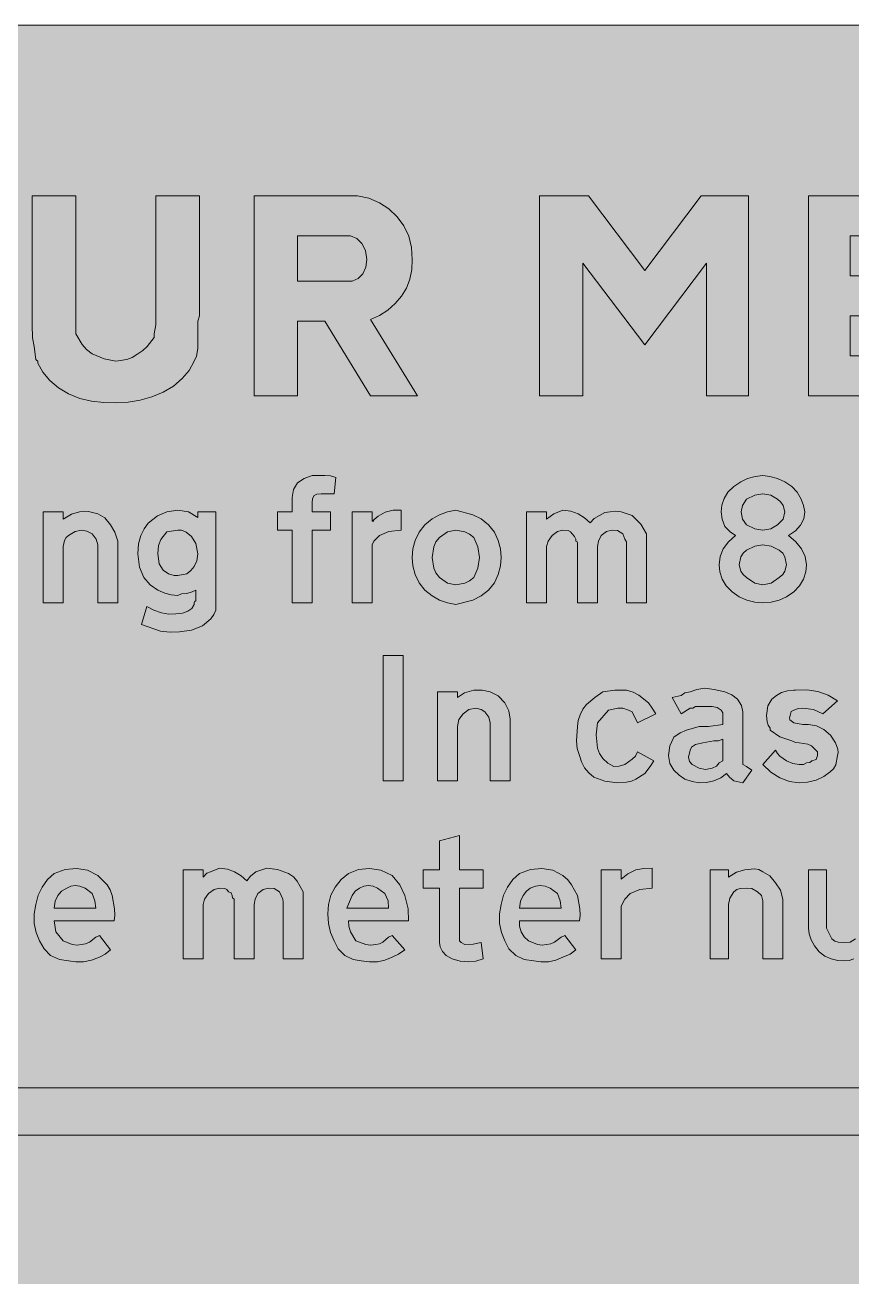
# Model space of a CAD drawing. Header units: metres. Extents: x 10 to 559, y 12 to 260.
# Drawn here: x 90.7 to 172.6, y 136.1 to 260.1 of the extents above; entities that cross this region are included whole.
import ezdxf

# ---------------------------------------------------------------- set-up
doc = ezdxf.new("R2010")
doc.units = ezdxf.units.M
for name, color, linetype, true_color in [('FILL_BLACK_000000', 7, 'Continuous', 0x000000), ('FILL_YELLOW_FFFF00', 7, 'Continuous', 0xffff00), ('STROKE_BLACK_000000', 7, 'Continuous', 0x000000)]:
    doc.layers.add(name, color=color, linetype=linetype, true_color=true_color)

msp = doc.modelspace()

# ---------------------------------------------------------------- hatches: boundary and pattern name
at = {"layer": 'FILL_BLACK_000000', "true_color": 0x000000}
h = msp.add_hatch(color=7, dxfattribs=at)
h.dxf.hatch_style = 1
h.paths.add_polyline_path([(107.82, 230.76), (107.82, 228.06), (107.71, 227.3), (107.46, 226.8), (106.96, 225.89), (106.27, 225.07), (105.41, 224.34), (104.4, 223.74), (103.29, 223.27), (102.13, 222.93), (100.93, 222.73), (99.72, 222.66), (98.51, 222.7), (97.31, 222.84), (96.15, 223.12), (95.04, 223.56), (94.03, 224.16), (93.17, 224.89), (92.48, 225.71), (91.98, 226.62), (91.98, 226.73), (91.98, 226.8), (91.87, 226.91), (91.8, 226.98), (91.62, 228.24), (91.46, 229.12), (91.44, 230.4), (91.44, 243.18), (95.76, 243.18), (95.76, 231.3), (95.76, 230.94), (95.76, 229.68), (95.76, 229.5), (96.37, 228.44), (96.8, 227.96), (97.38, 227.52), (98.55, 227.03), (99.72, 226.8), (100.8, 226.96), (101.34, 227.18), (101.88, 227.52), (102.39, 227.85), (102.82, 228.26), (103.5, 229.14), (103.5, 229.5), (103.68, 230.4), (103.68, 230.76), (103.68, 243.18), (108, 243.18), (108, 231.3), (107.82, 230.76)])
h = msp.add_hatch(color=7, dxfattribs=at)
h.dxf.hatch_style = 1
h.paths.add_polyline_path([(113.4, 223.38), (113.4, 243.18), (123.66, 243.18), (124.78, 242.94), (125.82, 242.5), (126.76, 241.88), (127.57, 241.11), (128.24, 240.2), (128.72, 239.18), (129.01, 238.07), (129.06, 236.88), (129.04, 235.89), (128.84, 234.94), (128.49, 234.05), (128, 233.24), (127.38, 232.5), (126.66, 231.87), (125.83, 231.34), (124.92, 230.94), (129.6, 223.38), (124.92, 223.38), (120.42, 230.76), (117.72, 230.76), (117.72, 223.38), (113.4, 223.38)])
h.paths.add_polyline_path([(123.12, 234.72), (123.72, 234.98), (124.18, 235.46), (124.46, 236.11), (124.56, 236.88), (124.43, 237.75), (124.09, 238.46), (123.57, 238.96), (122.94, 239.22), (117.72, 239.22), (117.72, 234.72), (122.76, 234.72), (123.12, 234.72)], flags=16)
h = msp.add_hatch(color=7, dxfattribs=at)
h.dxf.hatch_style = 1
h.paths.add_polyline_path([(145.98, 236.52), (145.98, 223.38), (141.66, 223.38), (141.66, 243.18), (146.52, 243.18), (152.1, 235.8), (157.68, 243.18), (162.36, 243.18), (162.36, 223.38), (158.22, 223.38), (158.22, 236.52), (152.1, 228.42), (145.98, 236.52)])
h = msp.add_hatch(color=7, dxfattribs=at)
h.dxf.hatch_style = 1
h.paths.add_polyline_path([(172.44, 227.34), (182.34, 227.34), (182.34, 223.38), (168.3, 223.38), (168.3, 243.18), (181.26, 243.18), (181.26, 239.22), (172.44, 239.22), (172.44, 235.26), (180.54, 235.26), (180.54, 231.3), (172.44, 231.3), (172.44, 227.34)])
h = msp.add_hatch(color=7, dxfattribs=at)
h.dxf.hatch_style = 1
h.paths.add_polyline_path([(117.18, 202.86), (117.18, 210.06), (115.74, 210.06), (115.74, 211.86), (117.18, 211.86), (117.18, 213.3), (117.31, 214.09), (117.72, 214.74), (118.37, 215.17), (119.16, 215.46), (120.42, 215.46), (120.96, 215.44), (121.5, 215.28), (121.32, 213.66), (120.24, 213.66), (120.06, 213.66), (119.63, 213.64), (119.34, 213.48), (119.18, 213.19), (119.16, 212.76), (119.16, 211.86), (120.96, 211.86), (120.96, 210.06), (119.16, 210.06), (119.16, 202.86), (117.18, 202.86)])
h = msp.add_hatch(color=7, dxfattribs=at)
h.dxf.hatch_style = 1
h.paths.add_polyline_path([(167.99, 207.44), (168.12, 206.64), (168.05, 205.94), (167.83, 205.22), (167.44, 204.54), (166.86, 203.94), (166.15, 203.47), (165.4, 203.13), (164.61, 202.93), (163.8, 202.86), (162.99, 202.93), (162.2, 203.13), (161.45, 203.47), (160.74, 203.94), (160.16, 204.54), (159.77, 205.22), (159.55, 205.94), (159.48, 206.64), (159.58, 207.44), (159.88, 208.22), (160.39, 208.92), (161.1, 209.52), (160.56, 209.9), (160.02, 210.42), (159.77, 211.14), (159.66, 211.86), (159.73, 212.53), (159.95, 213.19), (160.34, 213.81), (160.92, 214.38), (161.6, 214.85), (162.29, 215.19), (163.02, 215.39), (163.8, 215.46), (164.5, 215.39), (165.24, 215.19), (165.98, 214.85), (166.68, 214.38), (167.2, 213.82), (167.58, 213.12), (167.83, 212.49), (167.94, 211.86), (167.84, 211.19), (167.53, 210.56), (167.03, 209.99), (166.32, 209.52), (167.06, 208.92), (167.62, 208.22), (167.99, 207.44)])
h.paths.add_polyline_path([(161.84, 207.78), (161.62, 207.43), (161.46, 206.64), (161.62, 206.01), (161.84, 205.68), (162.18, 205.38), (162.99, 204.82), (163.8, 204.66), (164.61, 204.82), (165.42, 205.38), (165.76, 205.68), (165.98, 206.01), (166.14, 206.64), (165.98, 207.43), (165.76, 207.78), (165.42, 208.08), (164.61, 208.49), (163.8, 208.62), (162.99, 208.49), (162.18, 208.08), (161.84, 207.78)], flags=16)
h.paths.add_polyline_path([(165.24, 210.6), (165.8, 211.16), (165.96, 211.86), (165.8, 212.49), (165.58, 212.82), (165.24, 213.12), (164.59, 213.53), (163.8, 213.66), (162.99, 213.53), (162.18, 213.12), (161.77, 212.49), (161.64, 211.86), (161.77, 211.16), (162.18, 210.6), (162.99, 210.2), (163.8, 210.06), (164.59, 210.2), (165.24, 210.6)], flags=16)
h = msp.add_hatch(color=7, dxfattribs=at)
h.dxf.hatch_style = 1
h.paths.add_polyline_path([(95.67, 209.93), (95.04, 209.52), (94.8, 209.33), (94.63, 209.05), (94.5, 208.44), (94.5, 202.86), (92.52, 202.86), (92.52, 211.86), (94.5, 211.86), (94.5, 211.14), (95.31, 211.64), (96.12, 211.86), (96.55, 211.93), (97.02, 211.91), (97.92, 211.68), (98.62, 211.28), (99.18, 210.6), (99.61, 209.86), (99.9, 208.98), (99.9, 202.86), (97.92, 202.86), (97.92, 208.62), (97.78, 209.16), (97.38, 209.7), (96.84, 209.95), (96.3, 210.06), (95.67, 209.93)])
h = msp.add_hatch(color=7, dxfattribs=at)
h.dxf.hatch_style = 1
h.paths.add_polyline_path([(103.86, 204.12), (103.1, 204.63), (102.47, 205.38), (102.04, 206.4), (101.88, 207.72), (101.96, 208.71), (102.18, 209.53), (102.51, 210.2), (102.92, 210.74), (103.85, 211.47), (104.76, 211.86), (105.84, 212.04), (106.92, 211.86), (107.82, 211.32), (107.82, 211.86), (109.62, 211.86), (109.62, 202.14), (109.43, 201.69), (109.13, 201.27), (108.29, 200.59), (107.22, 200.14), (106.02, 199.98), (105.08, 199.94), (104.13, 200.07), (102.24, 200.7), (102.78, 202.5), (103.48, 202.13), (104.22, 201.87), (104.96, 201.74), (105.66, 201.78), (106.3, 201.84), (106.83, 202.03), (107.23, 202.31), (107.46, 202.68), (107.46, 202.79), (107.46, 202.86), (107.55, 203.02), (107.64, 203.04), (107.64, 203.94), (107.64, 204.12), (107.28, 203.94), (106.74, 203.78), (106.2, 203.76), (105.84, 203.58), (105.19, 203.65), (104.55, 203.81), (103.86, 204.12)])
h.paths.add_polyline_path([(104.18, 209.14), (103.95, 208.54), (103.86, 207.72), (104.01, 206.72), (104.4, 206.1), (104.92, 205.75), (105.48, 205.56), (105.66, 205.56), (105.84, 205.56), (106.74, 205.74), (107.14, 206.05), (107.48, 206.46), (107.73, 207.01), (107.82, 207.72), (107.64, 208.74), (107.21, 209.43), (106.68, 209.85), (106.2, 210.06), (105.84, 210.06), (104.76, 209.88), (104.18, 209.14)], flags=16)
h = msp.add_hatch(color=7, dxfattribs=at)
h.dxf.hatch_style = 1
h.paths.add_polyline_path([(125.7, 211.46), (126.4, 211.84), (127.18, 212.05), (127.98, 212.04), (127.98, 210.06), (126.76, 209.93), (125.82, 209.52), (125.28, 208.98), (125.1, 208.62), (125.1, 208.44), (125.1, 208.26), (125.1, 202.86), (123.12, 202.86), (123.12, 211.86), (125.1, 211.86), (125.1, 210.96), (125.7, 211.46)])
h = msp.add_hatch(color=7, dxfattribs=at)
h.dxf.hatch_style = 1
h.paths.add_polyline_path([(129.35, 209.05), (129.74, 209.87), (130.32, 210.6), (131.03, 211.18), (131.78, 211.59), (132.57, 211.87), (133.38, 212.04), (135.07, 211.59), (135.89, 211.18), (136.62, 210.6), (137.2, 209.87), (137.59, 209.05), (137.81, 208.2), (137.88, 207.36), (137.81, 206.52), (137.59, 205.67), (137.2, 204.85), (136.62, 204.12), (135.89, 203.54), (135.07, 203.13), (133.38, 202.68), (132.57, 202.85), (131.78, 203.13), (131.03, 203.54), (130.32, 204.12), (129.74, 204.85), (129.35, 205.67), (129.13, 206.52), (129.06, 207.36), (129.13, 208.2), (129.35, 209.05)])
h.paths.add_polyline_path([(131.76, 209.34), (131.42, 208.9), (131.2, 208.42), (131.04, 207.36), (131.2, 206.3), (131.42, 205.82), (131.76, 205.38), (132.57, 204.82), (133.38, 204.66), (134.28, 204.82), (134.75, 205.04), (135.18, 205.38), (135.58, 206.3), (135.72, 207.36), (135.58, 208.42), (135.18, 209.34), (134.75, 209.68), (134.28, 209.9), (133.38, 210.06), (132.57, 209.9), (131.76, 209.34)], flags=16)
h = msp.add_hatch(color=7, dxfattribs=at)
h.dxf.hatch_style = 1
h.paths.add_polyline_path([(145.42, 208.89), (145.26, 208.98), (145.26, 209.16), (145.15, 209.43), (144.9, 209.7), (144.73, 209.91), (144.52, 210.02), (144, 210.06), (143.46, 209.93), (142.92, 209.52), (142.52, 208.98), (142.38, 208.44), (142.38, 202.86), (140.4, 202.86), (140.4, 211.86), (142.38, 211.86), (142.38, 211.14), (143.1, 211.68), (144, 212.04), (144.78, 211.94), (145.49, 211.68), (146.13, 211.28), (146.7, 210.78), (147.08, 211.21), (147.6, 211.5), (148.14, 211.82), (148.68, 211.86), (149.22, 211.93), (149.76, 211.88), (150.84, 211.5), (151.7, 210.67), (152.28, 209.7), (152.28, 209.52), (152.28, 209.16), (152.28, 202.86), (150.3, 202.86), (150.3, 208.62), (150.28, 208.89), (150.12, 209.16), (149.94, 209.7), (149.4, 210.02), (148.86, 210.06), (148.32, 209.93), (147.78, 209.52), (147.53, 208.98), (147.42, 208.44), (147.42, 202.86), (145.44, 202.86), (145.44, 208.62), (145.44, 208.69), (145.44, 208.8), (145.42, 208.89)])
h = msp.add_hatch(color=7, dxfattribs=at)
h.dxf.hatch_style = 1
h.paths.add_polyline_path([(128.16, 197.64), (128.16, 185.22), (126.18, 185.22), (126.18, 197.64), (128.16, 197.64)])
h = msp.add_hatch(color=7, dxfattribs=at)
h.dxf.hatch_style = 1
h.paths.add_polyline_path([(134.66, 192.29), (134.1, 191.88), (133.69, 191.32), (133.56, 190.62), (133.56, 185.22), (131.58, 185.22), (131.58, 194.04), (133.56, 194.04), (133.56, 193.5), (134.23, 193.93), (135.18, 194.22), (135.99, 194.2), (136.8, 194.04), (137.59, 193.64), (138.24, 192.96), (138.64, 192.15), (138.78, 191.34), (138.78, 185.22), (136.8, 185.22), (136.8, 190.98), (136.66, 191.52), (136.26, 192.06), (135.88, 192.31), (135.36, 192.42), (134.66, 192.29)])
h = msp.add_hatch(color=7, dxfattribs=at)
h.dxf.hatch_style = 1
h.paths.add_polyline_path([(149.58, 186.68), (150.12, 186.84), (150.84, 187.38), (151.18, 187.67), (151.38, 188.1), (153, 187.2), (152.64, 186.66), (152.1, 185.94), (151.2, 185.4), (150.77, 185.19), (150.3, 185.09), (149.4, 185.04), (148.16, 185.18), (147.06, 185.58), (146.56, 186.02), (146.14, 186.53), (145.82, 187.1), (145.62, 187.74), (145.41, 188.44), (145.33, 189.18), (145.44, 190.62), (145.5, 191.19), (145.69, 191.77), (145.97, 192.32), (146.34, 192.78), (147.15, 193.48), (147.96, 194.04), (149.13, 194.2), (150.3, 194.22), (150.94, 194.02), (151.51, 193.73), (152.46, 192.96), (152.82, 192.42), (153.18, 191.88), (151.38, 190.98), (150.84, 192.06), (150.48, 192.24), (149.94, 192.42), (149.42, 192.44), (148.5, 192.24), (147.42, 190.98), (147.28, 189.79), (147.42, 188.46), (147.62, 187.93), (147.96, 187.43), (148.43, 186.99), (149.04, 186.66), (149.58, 186.68)])
h = msp.add_hatch(color=7, dxfattribs=at)
h.dxf.hatch_style = 1
h.paths.add_polyline_path([(155.7, 193.68), (156.08, 193.93), (156.6, 194.04), (157.25, 194.29), (158.04, 194.4), (158.96, 194.29), (160.02, 194.04), (160.72, 193.75), (161.28, 193.32), (161.68, 192.69), (161.82, 192.06), (161.82, 190.08), (161.82, 187.2), (161.82, 186.84), (162.18, 186.66), (162.72, 186.3), (161.82, 185.04), (160.92, 185.22), (160.49, 185.58), (160.2, 185.94), (159.64, 185.51), (158.94, 185.22), (158.22, 185.06), (157.5, 185.04), (156.78, 185.15), (156.06, 185.4), (155.52, 185.78), (154.98, 186.3), (154.57, 186.95), (154.44, 187.74), (154.57, 188.71), (154.98, 189.54), (155.61, 189.97), (156.24, 190.26), (157.5, 190.62), (158.4, 190.62), (159.84, 190.8), (159.84, 191.16), (159.84, 191.7), (159.82, 191.97), (159.66, 192.24), (159.28, 192.49), (158.76, 192.6), (157.68, 192.6), (157.14, 192.6), (156.87, 192.44), (156.6, 192.42), (155.7, 191.88), (154.8, 193.5), (155.7, 193.68)])
h.paths.add_polyline_path([(158.76, 186.48), (159.19, 186.68), (159.48, 187.02), (159.84, 187.2), (159.84, 187.74), (159.84, 189.36), (159.39, 189.2), (158.94, 189.18), (157.86, 189), (157.14, 188.82), (156.73, 188.55), (156.6, 188.28), (156.42, 187.56), (156.53, 187.13), (156.78, 186.84), (157.5, 186.48), (158.13, 186.35), (158.76, 186.48)], flags=16)
h = msp.add_hatch(color=7, dxfattribs=at)
h.dxf.hatch_style = 1
h.paths.add_polyline_path([(167.76, 190.8), (168.3, 190.8), (169.1, 190.67), (169.85, 190.31), (170.5, 189.74), (171, 189), (171.23, 188.37), (171.25, 188.04), (171.18, 187.74), (171.02, 186.8), (170.8, 186.42), (170.46, 186.12), (169.83, 185.65), (169.07, 185.31), (168.23, 185.11), (167.4, 185.04), (166.43, 185.17), (165.47, 185.54), (164.57, 186.1), (163.8, 186.84), (165.06, 188.28), (165.23, 187.93), (165.47, 187.67), (166.14, 187.2), (166.77, 186.95), (167.4, 186.84), (167.83, 186.86), (168.12, 187.02), (168.46, 187.04), (168.66, 187.2), (169.07, 187.34), (169.2, 187.74), (169.2, 188.1), (168.84, 188.46), (168.62, 188.7), (168.26, 188.87), (167.4, 189), (167.04, 189.02), (166.68, 189.18), (165.47, 189.59), (164.52, 190.26), (164.52, 190.44), (164.31, 190.74), (164.21, 191.07), (164.16, 191.7), (164.3, 192.65), (164.7, 193.32), (165.14, 193.69), (165.65, 193.97), (166.22, 194.16), (166.86, 194.22), (167.04, 194.22), (168.14, 194.25), (169.25, 194.09), (170.28, 193.71), (171.18, 193.14), (169.74, 191.88), (168.82, 192.29), (167.76, 192.42), (167.31, 192.4), (166.86, 192.24), (166.61, 192.11), (166.5, 191.7), (166.43, 191.46), (166.48, 191.27), (166.86, 190.98), (167.76, 190.8)])
h = msp.add_hatch(color=7, dxfattribs=at)
h.dxf.hatch_style = 1
h.paths.add_polyline_path([(136.08, 167.58), (135.37, 167.38), (134.62, 167.31), (133.83, 167.38), (133.02, 167.58), (132.44, 167.91), (132.05, 168.32), (131.83, 168.77), (131.76, 169.2), (131.76, 174.6), (130.14, 174.6), (130.14, 176.4), (131.76, 176.4), (131.76, 179.28), (133.74, 179.82), (133.74, 176.4), (136.08, 176.4), (136.08, 174.6), (133.74, 174.6), (133.74, 169.56), (133.76, 169.38), (133.92, 169.2), (134.28, 169.02), (135.09, 169.04), (135.9, 169.2), (136.08, 167.58)])
h = msp.add_hatch(color=7, dxfattribs=at)
h.dxf.hatch_style = 1
h.paths.add_polyline_path([(93.24, 167.94), (92.63, 168.59), (92.16, 169.38), (91.83, 170.22), (91.64, 171.11), (91.63, 172.04), (91.8, 172.98), (92.03, 173.89), (92.43, 174.71), (92.96, 175.44), (93.6, 176.04), (94.71, 176.44), (95.83, 176.56), (96.92, 176.37), (97.92, 175.86), (98.84, 174.94), (99.16, 174.42), (99.36, 173.88), (99.58, 172.55), (99.61, 171.93), (99.54, 171.36), (93.6, 171.36), (93.78, 170.28), (94.5, 169.38), (95.4, 169), (95.87, 168.95), (96.3, 169.02), (96.7, 169.08), (97.09, 169.25), (97.74, 169.74), (98.1, 169.92), (99.18, 168.48), (98.64, 168.05), (98.1, 167.76), (97.29, 167.45), (96.5, 167.31), (95.75, 167.3), (95.04, 167.4), (94.14, 167.54), (93.24, 167.94)])
h.paths.add_polyline_path([(97.63, 173.34), (97.38, 174.06), (96.66, 174.6), (96.15, 174.8), (95.69, 174.87), (95.27, 174.8), (94.86, 174.6), (94.34, 174.31), (93.96, 173.88), (93.71, 173.32), (93.6, 172.62), (97.74, 172.62), (97.63, 173.34)], flags=16)
h = msp.add_hatch(color=7, dxfattribs=at)
h.dxf.hatch_style = 1
h.paths.add_polyline_path([(108.36, 175.68), (108.72, 176.09), (109.08, 176.22), (109.98, 176.58), (110.76, 176.48), (111.46, 176.22), (112.11, 175.82), (112.68, 175.32), (113.06, 175.77), (113.58, 176.22), (114.66, 176.58), (115.74, 176.45), (116.82, 176.04), (117.3, 175.71), (117.67, 175.28), (118.26, 174.24), (118.26, 174.06), (118.26, 167.58), (116.28, 167.58), (116.28, 173.16), (116.26, 173.52), (116.1, 173.88), (115.92, 174.24), (115.38, 174.56), (114.84, 174.6), (114.3, 174.47), (113.76, 174.06), (113.51, 173.52), (113.4, 172.98), (113.4, 167.58), (111.42, 167.58), (111.42, 173.52), (111.26, 173.63), (111.24, 173.88), (111.13, 174.13), (110.88, 174.24), (110.71, 174.45), (110.5, 174.56), (109.98, 174.6), (109.44, 174.47), (108.9, 174.06), (108.49, 173.52), (108.36, 172.98), (108.36, 167.58), (106.38, 167.58), (106.38, 176.4), (108.36, 176.4), (108.36, 175.68)])
h = msp.add_hatch(color=7, dxfattribs=at)
h.dxf.hatch_style = 1
h.paths.add_polyline_path([(122.4, 167.94), (121.72, 168.59), (121.32, 169.38), (120.98, 170.22), (120.78, 171.11), (120.71, 172.04), (120.78, 172.98), (121.01, 173.89), (121.43, 174.71), (122.02, 175.44), (122.76, 176.04), (123.76, 176.44), (124.85, 176.56), (125.97, 176.37), (127.08, 175.86), (127.84, 174.94), (128.34, 173.88), (128.65, 172.55), (128.7, 171.36), (122.76, 171.36), (122.78, 170.82), (122.94, 170.28), (123.48, 169.38), (124.47, 169), (124.95, 168.95), (125.46, 169.02), (125.83, 169.08), (126.16, 169.25), (126.72, 169.74), (127.08, 169.92), (128.34, 168.48), (127.71, 168.05), (127.08, 167.76), (126.37, 167.45), (125.62, 167.31), (124.83, 167.3), (124.02, 167.4), (123.21, 167.54), (122.4, 167.94)])
h.paths.add_polyline_path([(126.67, 173.34), (126.36, 174.06), (125.64, 174.6), (125.21, 174.8), (124.74, 174.87), (124.27, 174.8), (123.84, 174.6), (123.41, 174.31), (123.12, 173.88), (122.58, 172.62), (126.72, 172.62), (126.67, 173.34)], flags=16)
h = msp.add_hatch(color=7, dxfattribs=at)
h.dxf.hatch_style = 1
h.paths.add_polyline_path([(139.32, 167.94), (138.64, 168.59), (138.24, 169.38), (137.91, 170.22), (137.72, 171.11), (137.71, 172.04), (137.88, 172.98), (138.11, 173.89), (138.51, 174.71), (139.04, 175.44), (139.68, 176.04), (140.79, 176.44), (141.91, 176.56), (143, 176.37), (144, 175.86), (144.48, 175.42), (144.85, 174.94), (145.44, 173.88), (145.66, 172.55), (145.69, 171.93), (145.62, 171.36), (139.68, 171.36), (139.7, 170.82), (139.86, 170.28), (140.15, 169.76), (140.58, 169.38), (141.48, 169), (141.95, 168.95), (142.38, 169.02), (142.78, 169.08), (143.17, 169.25), (143.82, 169.74), (144.18, 169.92), (145.26, 168.48), (144.7, 168.05), (144, 167.76), (143.3, 167.45), (142.56, 167.31), (141.82, 167.3), (141.12, 167.4), (140.15, 167.54), (139.32, 167.94)])
h.paths.add_polyline_path([(143.71, 173.34), (143.46, 174.06), (142.74, 174.6), (142.23, 174.8), (141.75, 174.87), (141.27, 174.8), (140.76, 174.6), (140.4, 174.31), (140.04, 173.88), (139.79, 173.32), (139.68, 172.62), (143.82, 172.62), (143.71, 173.34)], flags=16)
h = msp.add_hatch(color=7, dxfattribs=at)
h.dxf.hatch_style = 1
h.paths.add_polyline_path([(150.41, 176.02), (151.2, 176.4), (152.01, 176.56), (152.82, 176.58), (152.82, 174.6), (151.6, 174.47), (150.66, 174.06), (150.12, 173.52), (149.76, 172.8), (149.76, 167.58), (147.78, 167.58), (147.78, 176.4), (149.76, 176.4), (149.76, 175.5), (150.41, 176.02)])
h = msp.add_hatch(color=7, dxfattribs=at)
h.dxf.hatch_style = 1
h.paths.add_polyline_path([(161.55, 174.56), (161.22, 174.45), (160.92, 174.24), (160.51, 173.61), (160.38, 172.98), (160.38, 167.58), (158.58, 167.58), (158.58, 176.4), (160.38, 176.4), (160.38, 175.68), (161.19, 176.18), (162, 176.4), (162.97, 176.51), (163.39, 176.43), (163.8, 176.22), (164.5, 175.82), (165.06, 175.14), (165.55, 174.4), (165.78, 173.52), (165.78, 167.58), (163.8, 167.58), (163.8, 173.34), (163.66, 173.86), (163.26, 174.24), (162.72, 174.56), (162.18, 174.6), (161.55, 174.56)])
h = msp.add_hatch(color=7, dxfattribs=at)
h.dxf.hatch_style = 1
h.paths.add_polyline_path([(171.23, 167.44), (170.57, 167.58), (169.95, 167.86), (169.38, 168.3), (168.91, 168.87), (168.57, 169.47), (168.37, 170.07), (168.3, 170.64), (168.3, 176.4), (170.1, 176.4), (170.1, 170.64), (170.64, 169.56), (170.94, 169.35), (171.27, 169.25), (171.9, 169.2), (172.44, 169.25), (172.98, 169.56), (173.38, 170.1), (173.52, 170.64), (173.52, 176.4), (175.5, 176.4), (175.5, 167.58), (173.52, 167.58), (173.52, 167.94), (173.16, 167.69), (172.8, 167.58), (172.35, 167.42), (171.9, 167.4), (171.23, 167.44)])
h = msp.add_hatch(color=7, dxfattribs=at)
h.dxf.hatch_style = 1
h.paths.add_polyline_path([(506.34, 154.8), (506.34, 150.12), (72.9, 150.12), (77.58, 145.44), (70.56, 145.44), (63.36, 152.46), (70.56, 159.48), (77.58, 159.48), (72.9, 154.8), (506.34, 154.8)])
at = {"layer": 'FILL_YELLOW_FFFF00', "true_color": 0xffff00}
h = msp.add_hatch(color=7, dxfattribs=at)
h.dxf.hatch_style = 1
h.paths.add_polyline_path([(553.76, 259.97), (555.08, 259.58), (556.32, 258.96), (557.46, 258.12), (558.3, 256.98), (558.92, 255.74), (559.31, 254.42), (559.44, 253.08), (559.44, 19.26), (559.31, 17.91), (558.9, 16.56), (558.25, 15.32), (557.46, 14.22), (556.29, 13.28), (555.01, 12.6), (553.69, 12.2), (552.42, 12.06), (17.28, 12.06), (16.04, 12.2), (14.78, 12.6), (13.56, 13.28), (12.42, 14.22), (11.48, 15.36), (10.8, 16.61), (10.4, 17.92), (10.26, 19.26), (10.26, 253.08), (10.4, 254.41), (10.8, 255.6), (11.48, 256.93), (12.42, 258.12), (13.52, 259.07), (14.76, 259.74), (16.09, 260.06), (17.28, 260.1), (552.42, 260.1), (553.76, 259.97)])

# ---------------------------------------------------------------- linework, layer by layer
at = {"layer": 'FILL_BLACK_000000', "lineweight": 0, "true_color": 0x000000}
for points in [[(107.82, 230.76), (107.82, 228.06), (107.71, 227.3), (107.46, 226.8), (106.96, 225.89), (106.27, 225.07), (105.41, 224.34), (104.4, 223.74), (103.29, 223.27), (102.13, 222.93), (100.93, 222.73), (99.72, 222.66), (98.51, 222.7), (97.31, 222.84), (96.15, 223.12), (95.04, 223.56), (94.03, 224.16), (93.17, 224.89), (92.48, 225.71), (91.98, 226.62), (91.98, 226.73), (91.98, 226.8), (91.87, 226.91), (91.8, 226.98), (91.62, 228.24), (91.46, 229.12), (91.44, 230.4), (91.44, 243.18), (95.76, 243.18), (95.76, 231.3), (95.76, 230.94), (95.76, 229.68), (95.76, 229.5), (96.37, 228.44), (96.8, 227.96), (97.38, 227.52), (98.55, 227.03), (99.72, 226.8), (100.8, 226.96), (101.34, 227.18), (101.88, 227.52), (102.39, 227.85), (102.82, 228.26), (103.5, 229.14), (103.5, 229.5), (103.68, 230.4), (103.68, 230.76), (103.68, 243.18), (108, 243.18), (108, 231.3)], [(113.4, 223.38), (113.4, 243.18), (123.66, 243.18), (124.78, 242.94), (125.82, 242.5), (126.76, 241.88), (127.57, 241.11), (128.24, 240.2), (128.72, 239.18), (129.01, 238.07), (129.06, 236.88), (129.04, 235.89), (128.84, 234.94), (128.49, 234.05), (128, 233.24), (127.38, 232.5), (126.66, 231.87), (125.83, 231.34), (124.92, 230.94), (129.6, 223.38), (124.92, 223.38), (120.42, 230.76), (117.72, 230.76), (117.72, 223.38)], [(145.98, 236.52), (145.98, 223.38), (141.66, 223.38), (141.66, 243.18), (146.52, 243.18), (152.1, 235.8), (157.68, 243.18), (162.36, 243.18), (162.36, 223.38), (158.22, 223.38), (158.22, 236.52), (152.1, 228.42)], [(172.44, 227.34), (182.34, 227.34), (182.34, 223.38), (168.3, 223.38), (168.3, 243.18), (181.26, 243.18), (181.26, 239.22), (172.44, 239.22), (172.44, 235.26), (180.54, 235.26), (180.54, 231.3), (172.44, 231.3)], [(123.12, 234.72), (123.72, 234.98), (124.18, 235.46), (124.46, 236.11), (124.56, 236.88), (124.43, 237.75), (124.09, 238.46), (123.57, 238.96), (122.94, 239.22), (117.72, 239.22), (117.72, 234.72), (122.76, 234.72)], [(117.18, 202.86), (117.18, 210.06), (115.74, 210.06), (115.74, 211.86), (117.18, 211.86), (117.18, 213.3), (117.31, 214.09), (117.72, 214.74), (118.37, 215.17), (119.16, 215.46), (120.42, 215.46), (120.96, 215.44), (121.5, 215.28), (121.32, 213.66), (120.24, 213.66), (120.06, 213.66), (119.63, 213.64), (119.34, 213.48), (119.18, 213.19), (119.16, 212.76), (119.16, 211.86), (120.96, 211.86), (120.96, 210.06), (119.16, 210.06), (119.16, 202.86)], [(167.99, 207.44), (168.12, 206.64), (168.05, 205.94), (167.83, 205.22), (167.44, 204.54), (166.86, 203.94), (166.15, 203.47), (165.4, 203.13), (164.61, 202.93), (163.8, 202.86), (162.99, 202.93), (162.2, 203.13), (161.45, 203.47), (160.74, 203.94), (160.16, 204.54), (159.77, 205.22), (159.55, 205.94), (159.48, 206.64), (159.58, 207.44), (159.88, 208.22), (160.39, 208.92), (161.1, 209.52), (160.56, 209.9), (160.02, 210.42), (159.77, 211.14), (159.66, 211.86), (159.73, 212.53), (159.95, 213.19), (160.34, 213.81), (160.92, 214.38), (161.6, 214.85), (162.29, 215.19), (163.02, 215.39), (163.8, 215.46), (164.5, 215.39), (165.24, 215.19), (165.98, 214.85), (166.68, 214.38), (167.2, 213.82), (167.58, 213.12), (167.83, 212.49), (167.94, 211.86), (167.84, 211.19), (167.53, 210.56), (167.03, 209.99), (166.32, 209.52), (167.06, 208.92), (167.62, 208.22)], [(165.24, 210.6), (165.8, 211.16), (165.96, 211.86), (165.8, 212.49), (165.58, 212.82), (165.24, 213.12), (164.59, 213.53), (163.8, 213.66), (162.99, 213.53), (162.18, 213.12), (161.77, 212.49), (161.64, 211.86), (161.77, 211.16), (162.18, 210.6), (162.99, 210.2), (163.8, 210.06), (164.59, 210.2)], [(95.67, 209.93), (95.04, 209.52), (94.8, 209.33), (94.63, 209.05), (94.5, 208.44), (94.5, 202.86), (92.52, 202.86), (92.52, 211.86), (94.5, 211.86), (94.5, 211.14), (95.31, 211.64), (96.12, 211.86), (96.55, 211.93), (97.02, 211.91), (97.92, 211.68), (98.62, 211.28), (99.18, 210.6), (99.61, 209.86), (99.9, 208.98), (99.9, 202.86), (97.92, 202.86), (97.92, 208.62), (97.78, 209.16), (97.38, 209.7), (96.84, 209.95), (96.3, 210.06)], [(103.86, 204.12), (103.1, 204.63), (102.47, 205.38), (102.04, 206.4), (101.88, 207.72), (101.96, 208.71), (102.18, 209.53), (102.51, 210.2), (102.92, 210.74), (103.85, 211.47), (104.76, 211.86), (105.84, 212.04), (106.92, 211.86), (107.82, 211.32), (107.82, 211.86), (109.62, 211.86), (109.62, 202.14), (109.43, 201.69), (109.13, 201.27), (108.29, 200.59), (107.22, 200.14), (106.02, 199.98), (105.08, 199.94), (104.13, 200.07), (102.24, 200.7), (102.78, 202.5), (103.48, 202.13), (104.22, 201.87), (104.96, 201.74), (105.66, 201.78), (106.3, 201.84), (106.83, 202.03), (107.23, 202.31), (107.46, 202.68), (107.46, 202.79), (107.46, 202.86), (107.55, 203.02), (107.64, 203.04), (107.64, 203.94), (107.64, 204.12), (107.28, 203.94), (106.74, 203.78), (106.2, 203.76), (105.84, 203.58), (105.19, 203.65), (104.55, 203.81)], [(125.7, 211.46), (126.4, 211.84), (127.18, 212.05), (127.98, 212.04), (127.98, 210.06), (126.76, 209.93), (125.82, 209.52), (125.28, 208.98), (125.1, 208.62), (125.1, 208.44), (125.1, 208.26), (125.1, 202.86), (123.12, 202.86), (123.12, 211.86), (125.1, 211.86), (125.1, 210.96)], [(129.35, 209.05), (129.74, 209.87), (130.32, 210.6), (131.03, 211.18), (131.78, 211.59), (132.57, 211.87), (133.38, 212.04), (135.07, 211.59), (135.89, 211.18), (136.62, 210.6), (137.2, 209.87), (137.59, 209.05), (137.81, 208.2), (137.88, 207.36), (137.81, 206.52), (137.59, 205.67), (137.2, 204.85), (136.62, 204.12), (135.89, 203.54), (135.07, 203.13), (133.38, 202.68), (132.57, 202.85), (131.78, 203.13), (131.03, 203.54), (130.32, 204.12), (129.74, 204.85), (129.35, 205.67), (129.13, 206.52), (129.06, 207.36), (129.13, 208.2)], [(145.42, 208.89), (145.26, 208.98), (145.26, 209.16), (145.15, 209.43), (144.9, 209.7), (144.73, 209.91), (144.52, 210.02), (144, 210.06), (143.46, 209.93), (142.92, 209.52), (142.52, 208.98), (142.38, 208.44), (142.38, 202.86), (140.4, 202.86), (140.4, 211.86), (142.38, 211.86), (142.38, 211.14), (143.1, 211.68), (144, 212.04), (144.78, 211.94), (145.49, 211.68), (146.13, 211.28), (146.7, 210.78), (147.08, 211.21), (147.6, 211.5), (148.14, 211.82), (148.68, 211.86), (149.22, 211.93), (149.76, 211.88), (150.84, 211.5), (151.7, 210.67), (152.28, 209.7), (152.28, 209.52), (152.28, 209.16), (152.28, 202.86), (150.3, 202.86), (150.3, 208.62), (150.28, 208.89), (150.12, 209.16), (149.94, 209.7), (149.4, 210.02), (148.86, 210.06), (148.32, 209.93), (147.78, 209.52), (147.53, 208.98), (147.42, 208.44), (147.42, 202.86), (145.44, 202.86), (145.44, 208.62), (145.44, 208.69), (145.44, 208.8)], [(104.18, 209.14), (103.95, 208.54), (103.86, 207.72), (104.01, 206.72), (104.4, 206.1), (104.92, 205.75), (105.48, 205.56), (105.66, 205.56), (105.84, 205.56), (106.74, 205.74), (107.14, 206.05), (107.48, 206.46), (107.73, 207.01), (107.82, 207.72), (107.64, 208.74), (107.21, 209.43), (106.68, 209.85), (106.2, 210.06), (105.84, 210.06), (104.76, 209.88)], [(131.76, 209.34), (131.42, 208.9), (131.2, 208.42), (131.04, 207.36), (131.2, 206.3), (131.42, 205.82), (131.76, 205.38), (132.57, 204.82), (133.38, 204.66), (134.28, 204.82), (134.75, 205.04), (135.18, 205.38), (135.58, 206.3), (135.72, 207.36), (135.58, 208.42), (135.18, 209.34), (134.75, 209.68), (134.28, 209.9), (133.38, 210.06), (132.57, 209.9)], [(161.84, 207.78), (161.62, 207.43), (161.46, 206.64), (161.62, 206.01), (161.84, 205.68), (162.18, 205.38), (162.99, 204.82), (163.8, 204.66), (164.61, 204.82), (165.42, 205.38), (165.76, 205.68), (165.98, 206.01), (166.14, 206.64), (165.98, 207.43), (165.76, 207.78), (165.42, 208.08), (164.61, 208.49), (163.8, 208.62), (162.99, 208.49), (162.18, 208.08)], [(128.16, 197.64), (128.16, 185.22), (126.18, 185.22), (126.18, 197.64)], [(134.66, 192.29), (134.1, 191.88), (133.69, 191.32), (133.56, 190.62), (133.56, 185.22), (131.58, 185.22), (131.58, 194.04), (133.56, 194.04), (133.56, 193.5), (134.23, 193.93), (135.18, 194.22), (135.99, 194.2), (136.8, 194.04), (137.59, 193.64), (138.24, 192.96), (138.64, 192.15), (138.78, 191.34), (138.78, 185.22), (136.8, 185.22), (136.8, 190.98), (136.66, 191.52), (136.26, 192.06), (135.88, 192.31), (135.36, 192.42)], [(149.58, 186.68), (150.12, 186.84), (150.84, 187.38), (151.18, 187.67), (151.38, 188.1), (153, 187.2), (152.64, 186.66), (152.1, 185.94), (151.2, 185.4), (150.77, 185.19), (150.3, 185.09), (149.4, 185.04), (148.16, 185.18), (147.06, 185.58), (146.56, 186.02), (146.14, 186.53), (145.82, 187.1), (145.62, 187.74), (145.41, 188.44), (145.33, 189.18), (145.44, 190.62), (145.5, 191.19), (145.69, 191.77), (145.97, 192.32), (146.34, 192.78), (147.15, 193.48), (147.96, 194.04), (149.13, 194.2), (150.3, 194.22), (150.94, 194.02), (151.51, 193.73), (152.46, 192.96), (152.82, 192.42), (153.18, 191.88), (151.38, 190.98), (150.84, 192.06), (150.48, 192.24), (149.94, 192.42), (149.42, 192.44), (148.5, 192.24), (147.42, 190.98), (147.28, 189.79), (147.42, 188.46), (147.62, 187.93), (147.96, 187.43), (148.43, 186.99), (149.04, 186.66)], [(155.7, 193.68), (156.08, 193.93), (156.6, 194.04), (157.25, 194.29), (158.04, 194.4), (158.96, 194.29), (160.02, 194.04), (160.72, 193.75), (161.28, 193.32), (161.68, 192.69), (161.82, 192.06), (161.82, 190.08), (161.82, 187.2), (161.82, 186.84), (162.18, 186.66), (162.72, 186.3), (161.82, 185.04), (160.92, 185.22), (160.49, 185.58), (160.2, 185.94), (159.64, 185.51), (158.94, 185.22), (158.22, 185.06), (157.5, 185.04), (156.78, 185.15), (156.06, 185.4), (155.52, 185.78), (154.98, 186.3), (154.57, 186.95), (154.44, 187.74), (154.57, 188.71), (154.98, 189.54), (155.61, 189.97), (156.24, 190.26), (157.5, 190.62), (158.4, 190.62), (159.84, 190.8), (159.84, 191.16), (159.84, 191.7), (159.82, 191.97), (159.66, 192.24), (159.28, 192.49), (158.76, 192.6), (157.68, 192.6), (157.14, 192.6), (156.87, 192.44), (156.6, 192.42), (155.7, 191.88), (154.8, 193.5)], [(167.76, 190.8), (168.3, 190.8), (169.1, 190.67), (169.85, 190.31), (170.5, 189.74), (171, 189), (171.23, 188.37), (171.25, 188.04), (171.18, 187.74), (171.02, 186.8), (170.8, 186.42), (170.46, 186.12), (169.83, 185.65), (169.07, 185.31), (168.23, 185.11), (167.4, 185.04), (166.43, 185.17), (165.47, 185.54), (164.57, 186.1), (163.8, 186.84), (165.06, 188.28), (165.23, 187.93), (165.47, 187.67), (166.14, 187.2), (166.77, 186.95), (167.4, 186.84), (167.83, 186.86), (168.12, 187.02), (168.46, 187.04), (168.66, 187.2), (169.07, 187.34), (169.2, 187.74), (169.2, 188.1), (168.84, 188.46), (168.62, 188.7), (168.26, 188.87), (167.4, 189), (167.04, 189.02), (166.68, 189.18), (165.47, 189.59), (164.52, 190.26), (164.52, 190.44), (164.31, 190.74), (164.21, 191.07), (164.16, 191.7), (164.3, 192.65), (164.7, 193.32), (165.14, 193.69), (165.65, 193.97), (166.22, 194.16), (166.86, 194.22), (167.04, 194.22), (168.14, 194.25), (169.25, 194.09), (170.28, 193.71), (171.18, 193.14), (169.74, 191.88), (168.82, 192.29), (167.76, 192.42), (167.31, 192.4), (166.86, 192.24), (166.61, 192.11), (166.5, 191.7), (166.43, 191.46), (166.48, 191.27), (166.86, 190.98)], [(158.76, 186.48), (159.19, 186.68), (159.48, 187.02), (159.84, 187.2), (159.84, 187.74), (159.84, 189.36), (159.39, 189.2), (158.94, 189.18), (157.86, 189), (157.14, 188.82), (156.73, 188.55), (156.6, 188.28), (156.42, 187.56), (156.53, 187.13), (156.78, 186.84), (157.5, 186.48), (158.13, 186.35)], [(136.08, 167.58), (135.37, 167.38), (134.62, 167.31), (133.83, 167.38), (133.02, 167.58), (132.44, 167.91), (132.05, 168.32), (131.83, 168.77), (131.76, 169.2), (131.76, 174.6), (130.14, 174.6), (130.14, 176.4), (131.76, 176.4), (131.76, 179.28), (133.74, 179.82), (133.74, 176.4), (136.08, 176.4), (136.08, 174.6), (133.74, 174.6), (133.74, 169.56), (133.76, 169.38), (133.92, 169.2), (134.28, 169.02), (135.09, 169.04), (135.9, 169.2)], [(93.24, 167.94), (92.63, 168.59), (92.16, 169.38), (91.83, 170.22), (91.64, 171.11), (91.63, 172.04), (91.8, 172.98), (92.03, 173.89), (92.43, 174.71), (92.96, 175.44), (93.6, 176.04), (94.71, 176.44), (95.83, 176.56), (96.92, 176.37), (97.92, 175.86), (98.84, 174.94), (99.16, 174.42), (99.36, 173.88), (99.58, 172.55), (99.61, 171.93), (99.54, 171.36), (93.6, 171.36), (93.78, 170.28), (94.5, 169.38), (95.4, 169), (95.87, 168.95), (96.3, 169.02), (96.7, 169.08), (97.09, 169.25), (97.74, 169.74), (98.1, 169.92), (99.18, 168.48), (98.64, 168.05), (98.1, 167.76), (97.29, 167.45), (96.5, 167.31), (95.75, 167.3), (95.04, 167.4), (94.14, 167.54)], [(108.36, 175.68), (108.72, 176.09), (109.08, 176.22), (109.98, 176.58), (110.76, 176.48), (111.46, 176.22), (112.11, 175.82), (112.68, 175.32), (113.06, 175.77), (113.58, 176.22), (114.66, 176.58), (115.74, 176.45), (116.82, 176.04), (117.3, 175.71), (117.67, 175.28), (118.26, 174.24), (118.26, 174.06), (118.26, 167.58), (116.28, 167.58), (116.28, 173.16), (116.26, 173.52), (116.1, 173.88), (115.92, 174.24), (115.38, 174.56), (114.84, 174.6), (114.3, 174.47), (113.76, 174.06), (113.51, 173.52), (113.4, 172.98), (113.4, 167.58), (111.42, 167.58), (111.42, 173.52), (111.26, 173.63), (111.24, 173.88), (111.13, 174.13), (110.88, 174.24), (110.71, 174.45), (110.5, 174.56), (109.98, 174.6), (109.44, 174.47), (108.9, 174.06), (108.49, 173.52), (108.36, 172.98), (108.36, 167.58), (106.38, 167.58), (106.38, 176.4), (108.36, 176.4)], [(122.4, 167.94), (121.72, 168.59), (121.32, 169.38), (120.98, 170.22), (120.78, 171.11), (120.71, 172.04), (120.78, 172.98), (121.01, 173.89), (121.43, 174.71), (122.02, 175.44), (122.76, 176.04), (123.76, 176.44), (124.85, 176.56), (125.97, 176.37), (127.08, 175.86), (127.84, 174.94), (128.34, 173.88), (128.65, 172.55), (128.7, 171.36), (122.76, 171.36), (122.78, 170.82), (122.94, 170.28), (123.48, 169.38), (124.47, 169), (124.95, 168.95), (125.46, 169.02), (125.83, 169.08), (126.16, 169.25), (126.72, 169.74), (127.08, 169.92), (128.34, 168.48), (127.71, 168.05), (127.08, 167.76), (126.37, 167.45), (125.62, 167.31), (124.83, 167.3), (124.02, 167.4), (123.21, 167.54)], [(139.32, 167.94), (138.64, 168.59), (138.24, 169.38), (137.91, 170.22), (137.72, 171.11), (137.71, 172.04), (137.88, 172.98), (138.11, 173.89), (138.51, 174.71), (139.04, 175.44), (139.68, 176.04), (140.79, 176.44), (141.91, 176.56), (143, 176.37), (144, 175.86), (144.48, 175.42), (144.85, 174.94), (145.44, 173.88), (145.66, 172.55), (145.69, 171.93), (145.62, 171.36), (139.68, 171.36), (139.7, 170.82), (139.86, 170.28), (140.15, 169.76), (140.58, 169.38), (141.48, 169), (141.95, 168.95), (142.38, 169.02), (142.78, 169.08), (143.17, 169.25), (143.82, 169.74), (144.18, 169.92), (145.26, 168.48), (144.7, 168.05), (144, 167.76), (143.3, 167.45), (142.56, 167.31), (141.82, 167.3), (141.12, 167.4), (140.15, 167.54)], [(150.41, 176.02), (151.2, 176.4), (152.01, 176.56), (152.82, 176.58), (152.82, 174.6), (151.6, 174.47), (150.66, 174.06), (150.12, 173.52), (149.76, 172.8), (149.76, 167.58), (147.78, 167.58), (147.78, 176.4), (149.76, 176.4), (149.76, 175.5)], [(161.55, 174.56), (161.22, 174.45), (160.92, 174.24), (160.51, 173.61), (160.38, 172.98), (160.38, 167.58), (158.58, 167.58), (158.58, 176.4), (160.38, 176.4), (160.38, 175.68), (161.19, 176.18), (162, 176.4), (162.97, 176.51), (163.39, 176.43), (163.8, 176.22), (164.5, 175.82), (165.06, 175.14), (165.55, 174.4), (165.78, 173.52), (165.78, 167.58), (163.8, 167.58), (163.8, 173.34), (163.66, 173.86), (163.26, 174.24), (162.72, 174.56), (162.18, 174.6)], [(97.63, 173.34), (97.38, 174.06), (96.66, 174.6), (96.15, 174.8), (95.69, 174.87), (95.27, 174.8), (94.86, 174.6), (94.34, 174.31), (93.96, 173.88), (93.71, 173.32), (93.6, 172.62), (97.74, 172.62)], [(126.67, 173.34), (126.36, 174.06), (125.64, 174.6), (125.21, 174.8), (124.74, 174.87), (124.27, 174.8), (123.84, 174.6), (123.41, 174.31), (123.12, 173.88), (122.58, 172.62), (126.72, 172.62)], [(143.71, 173.34), (143.46, 174.06), (142.74, 174.6), (142.23, 174.8), (141.75, 174.87), (141.27, 174.8), (140.76, 174.6), (140.4, 174.31), (140.04, 173.88), (139.79, 173.32), (139.68, 172.62), (143.82, 172.62)], [(506.34, 154.8), (506.34, 150.12), (72.9, 150.12), (77.58, 145.44), (70.56, 145.44), (63.36, 152.46), (70.56, 159.48), (77.58, 159.48), (72.9, 154.8)]]:
    msp.add_lwpolyline(points, close=True, dxfattribs=at)
msp.add_lwpolyline([(172.8, 167.58), (172.35, 167.42), (171.9, 167.4), (171.23, 167.44), (170.57, 167.58), (169.95, 167.86), (169.38, 168.3), (168.91, 168.87), (168.57, 169.47), (168.37, 170.07), (168.3, 170.64), (168.3, 176.4), (170.1, 176.4), (170.1, 170.64), (170.64, 169.56), (170.94, 169.35), (171.27, 169.25), (171.9, 169.2), (172.44, 169.25), (172.98, 169.56)], dxfattribs=at)
at = {"layer": 'FILL_YELLOW_FFFF00', "lineweight": 0, "true_color": 0xffff00}
msp.add_lwpolyline([(552.42, 12.06), (17.28, 12.06), (16.04, 12.2), (14.78, 12.6), (13.56, 13.28), (12.42, 14.22), (11.48, 15.36), (10.8, 16.61), (10.4, 17.92), (10.26, 19.26), (10.26, 253.08), (10.4, 254.41), (10.8, 255.6), (11.48, 256.93), (12.42, 258.12), (13.52, 259.07), (14.76, 259.74), (16.09, 260.06), (17.28, 260.1), (552.42, 260.1)], dxfattribs=at)
at = {"layer": 'STROKE_BLACK_000000', "lineweight": 0, "true_color": 0x000000}
msp.add_lwpolyline([(125.1, 210.96), (125.28, 210.96)], dxfattribs=at)
msp.add_lwpolyline([(126.18, 185.22), (126.18, 197.64), (128.16, 197.64), (128.16, 185.22)], close=True, dxfattribs=at)

doc.saveas('drawing.dxf')
